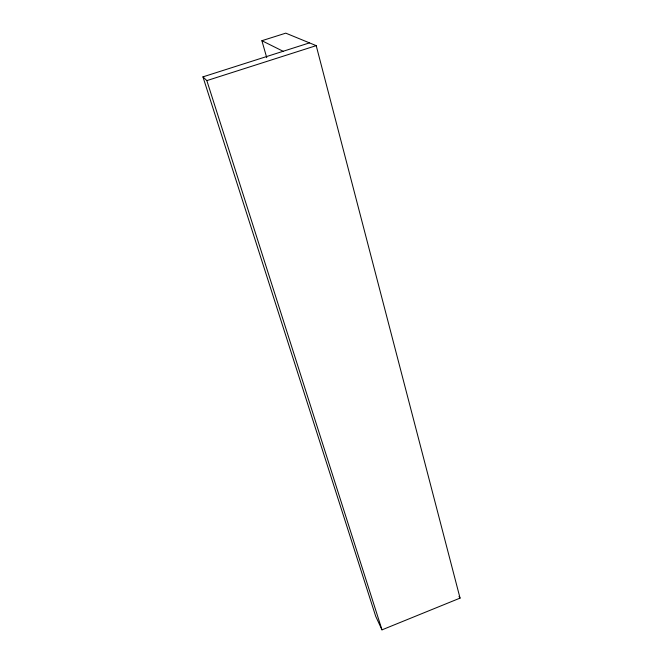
<?xml version="1.0" encoding="UTF-8"?>
<svg xmlns="http://www.w3.org/2000/svg" width="663" height="663" viewBox="0 0 663 663"><rect width="100%" height="100%" fill="white"/><g stroke="black" fill="none" stroke-linecap="round" stroke-linejoin="round"><path stroke-width="0.99" d="M309.48 42.88L202.944 76.867L375.681 616.25L381.996 629.85L460.056 598.109L316.21 45.639L285.77 33.15L261.893 40.708L266.733 57.64M202.944 76.867L206.839 80.613L316.21 45.639M261.893 40.708L283.142 51.283M459.011 596.402L460.056 598.109M206.839 80.613L381.996 629.85"/></g></svg>
